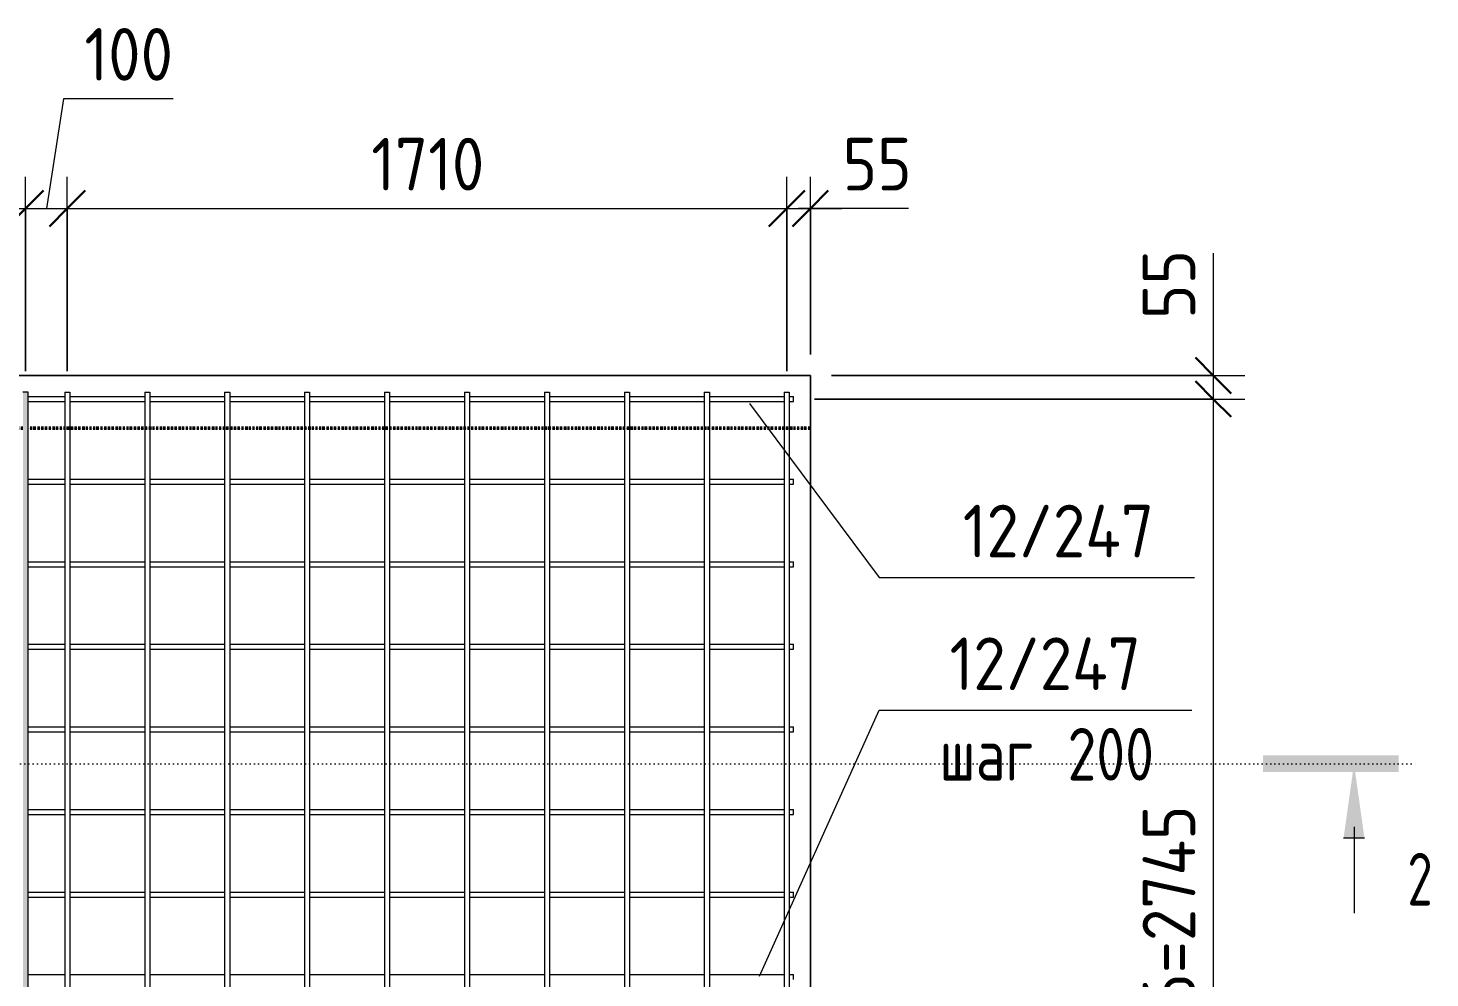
# Model space of a CAD drawing. Header units: millimetres. Extents: x 677 to 38046, y -1785 to 52249.
# Drawn here: x 25919 to 29249, y 49534 to 51790 of the extents above; entities that cross this region are included whole.
import ezdxf

# ---------------------------------------------------------------- set-up
doc = ezdxf.new("R2010")
doc.units = ezdxf.units.MM
doc.linetypes.add('03 Штрихпункт с 2 точками _5 мм_', pattern=[8.6, 5, -1.2, 0, -1.2, 0, -1.2])
doc.linetypes.add('04 Пунктир 10мм', pattern=[10, 0, -10])
for name, color, linetype, lineweight in [('AA_Dim', 7, 'Continuous', 9), ('AA_Dim-50', 7, 'Continuous', 9), ('AA_Linii', 7, 'Continuous', 9), ('AA_Oformlenie', 7, 'Continuous', 9), ('AA_Razrez', 7, 'Continuous', 9), ('AA_Vinoska', 7, 'Continuous', 9), ('AF_Element', 7, '03 Штрихпункт с 2 точками _5 мм_', 50), ('AF_Perekritie_Опалубка', 253, 'Continuous', 20), ('KR_Armatura_Tonkie', 7, 'Continuous', 20)]:
    doc.layers.add(name, color=color, linetype=linetype, lineweight=lineweight)
doc.styles.add('ISOCPEUR_1', font='isocpeur.TTF', dxfattribs={"width": 0.9, "height": 125})
doc.styles.add('ISOCPEUR_2', font='isocpeur.TTF', dxfattribs={"width": 0.8, "height": 125})
doc.styles.add('ISOCPEUR_8', font='isocpeur.TTF', dxfattribs={"width": 0.7, "height": 125})
doc.dimstyles.new('05_Округл_5мм__прозр_', dxfattribs={"dimscale": 304.8, "dimtxt": 125.344371, "dimasz": 0.278871, "dimexe": 0.246063, "dimexo": 0.164042, "dimgap": 0.016404, "dimtad": 1, "dimdec": 0, "dimrnd": 5, "dimdsep": 46, "dimtxsty": 'ISOCPEUR_1', "dimblk1": 'OBLIQUE', "dimblk2": 'OBLIQUE', "dimsah": 1, "dimcen": 0.09, "dimdle": 0.246063, "dimazin": 0, "dimtfac": 1, "dimtdec": 4, "dimtix": 1, "dimtmove": 1, "dimatfit": 3, "dimfxl": 1, "dimtvp": 1, "dimtolj": 1, "dimtzin": 0, "dimlwd": 18, "dimlwe": 18, "dimarcsym": 2})
doc.dimstyles.new('05_Округл_5мм__прозр__1', dxfattribs={"dimscale": 304.8, "dimtxt": 125.344371, "dimasz": 0.278871, "dimexe": 0.246063, "dimexo": 0.164042, "dimgap": 0.016404, "dimtad": 1, "dimdec": 0, "dimrnd": 5, "dimdsep": 46, "dimtxsty": 'ISOCPEUR_1', "dimblk1": 'OBLIQUE', "dimblk2": 'OBLIQUE', "dimsah": 1, "dimcen": 0.09, "dimdle": 0.246063, "dimazin": 0, "dimtfac": 1, "dimtdec": 4, "dimtix": 1, "dimtmove": 0, "dimatfit": 3, "dimfxl": 1, "dimtvp": 1, "dimtolj": 1, "dimtzin": 0, "dimlwd": 18, "dimlwe": 18, "dimarcsym": 2})

# ---------------------------------------------------------------- blocks, each defined once
blk = doc.blocks.new('265_Выпуски из плиты П одной длины _ОбщМод_Линия_ - В2 _d12_ L1200_-3863949-Схема расположения фонового армирования перекрытия на отм_-0_070 входной группы в осях 1_1-3_1_Д_1-Ж_1')
at = {"layer": 'AF_Element'}
for p, q in [((0, 0), (1858, 0)), ((1870, 0), (1998, 0)), ((2010, 0), (2298.625, 0)), ((2310.625, 0), (2458, 0)), ((2470, 0), (2900, 0))]:
    blk.add_line(p, q, dxfattribs=at)
blk = doc.blocks.new('Разрез - Номер узла_ сзади-394133-Схема расположения фонового армирования перекрытия на отм_-0_070 входной группы в осях 1_1-3_1_Д_1-Ж_1')
at = {"layer": 'AA_Razrez'}
for points in [[(7.329, 0.404), (7.329, -0.394), (0.873, -0.394), (0.873, 0.404)], [(3.497, -3.533), (2.503, -3.533), (3, 0)]]:
    blk.add_hatch(color=256, dxfattribs=at).paths.add_polyline_path(points)
for p, q in [((3, -3), (3, -7.096)), ((2.503, -3.533), (3.497, -3.533))]:
    blk.add_line(p, q, dxfattribs=at)
blk = doc.blocks.new('DIMBLOCK101-Схема расположения фонового армирования перекрытия на отм_-0_070 входной группы в осях 1_1-3_1_Д_1-Ж_1')
at = {"layer": 'AA_Dim-50', "lineweight": 18}
for p, q in [((25319.1, 50975), (25319.1, 51436.7)), ((25913.1, 50975), (25913.1, 51436.7)), ((25319.1, 51361.7), (25913.1, 51361.7)), ((25319.1, 51361.7), (25319.1, 50975)), ((25913.1, 51361.7), (25913.1, 50975))]:
    blk.add_line(p, q, dxfattribs=at)
at = {"layer": 'AA_Dim-50', "lineweight": 30}
for p, q in [((25319.1, 51361.7), (25361.6, 51404.2)), ((25913.1, 51361.7), (25955.6, 51404.2)), ((25319.1, 51361.7), (25276.6, 51319.2)), ((25913.1, 51361.7), (25870.6, 51319.2))]:
    blk.add_line(p, q, dxfattribs=at)
at = {"layer": 'AA_Dim-50', "color": 0, "lineweight": 18, "insert": (25499, 51529.5), "char_height": 125, "width": 280.961, "attachment_point": 1, "line_spacing_factor": 1.135194, "style": 'ISOCPEUR_1'}
blk.add_mtext('595', dxfattribs=at)
blk = doc.blocks.new('_Oblique')
at = {"color": 0, "linetype": 'ByBlock', "lineweight": -2}
blk.add_line((-0.5, -0.5), (0.5, 0.5), dxfattribs=at)
blk = doc.blocks.new('DIMBLOCK102-Схема расположения фонового армирования перекрытия на отм_-0_070 входной группы в осях 1_1-3_1_Д_1-Ж_1')
at = {"layer": 'AA_Dim-50', "lineweight": 18}
for p, q in [((26002.9, 51622.5), (25962.6, 51361.7)), ((26263.4, 51622.5), (26002.9, 51622.5)), ((25913.1, 50975), (25913.1, 51436.7)), ((26012.2, 50975), (26012.2, 51436.7)), ((25913.1, 51361.7), (26012.2, 51361.7)), ((25913.1, 51361.7), (25913.1, 50975)), ((26012.2, 51361.7), (26012.2, 50975))]:
    blk.add_line(p, q, dxfattribs=at)
at = {"layer": 'AA_Dim-50', "lineweight": 30}
for p, q in [((25913.1, 51361.7), (25955.6, 51404.2)), ((26012.2, 51361.7), (26054.7, 51404.2)), ((25913.1, 51361.7), (25870.6, 51319.2)), ((26012.2, 51361.7), (25969.7, 51319.2))]:
    blk.add_line(p, q, dxfattribs=at)
at = {"layer": 'AA_Dim-50', "color": 0, "lineweight": 18, "insert": (26052.9, 51790.3), "char_height": 125, "width": 252.581, "attachment_point": 1, "line_spacing_factor": 1.135194, "style": 'ISOCPEUR_1'}
blk.add_mtext('100', dxfattribs=at)
blk = doc.blocks.new('DIMBLOCK103-Схема расположения фонового армирования перекрытия на отм_-0_070 входной группы в осях 1_1-3_1_Д_1-Ж_1')
at = {"layer": 'AA_Dim-50', "lineweight": 18}
for p, q in [((26012.2, 50975), (26012.2, 51436.7)), ((27721.1, 50975), (27721.1, 51436.7)), ((26012.2, 51361.7), (27721.1, 51361.7)), ((26012.2, 51361.7), (26012.2, 50975)), ((27721.1, 51361.7), (27721.1, 50975))]:
    blk.add_line(p, q, dxfattribs=at)
at = {"layer": 'AA_Dim-50', "lineweight": 30}
for p, q in [((26012.2, 51361.7), (26054.7, 51404.2)), ((27721.1, 51361.7), (27763.6, 51404.2)), ((26012.2, 51361.7), (25969.7, 51319.2)), ((27721.1, 51361.7), (27678.6, 51319.2))]:
    blk.add_line(p, q, dxfattribs=at)
at = {"layer": 'AA_Dim-50', "color": 0, "lineweight": 18, "insert": (26734.2, 51529.5), "char_height": 125, "width": 317.854, "attachment_point": 1, "line_spacing_factor": 1.135194, "style": 'ISOCPEUR_1'}
blk.add_mtext('1710', dxfattribs=at)
blk = doc.blocks.new('DIMBLOCK104-Схема расположения фонового армирования перекрытия на отм_-0_070 входной группы в осях 1_1-3_1_Д_1-Ж_1')
at = {"layer": 'AA_Dim-50', "lineweight": 18}
for p, q in [((27721.1, 50975), (27721.1, 51436.7)), ((27777.1, 51015), (27777.1, 51436.7)), ((27721.1, 51361.7), (27852.1, 51361.7)), ((27721.1, 51361.7), (27721.1, 50975)), ((27803.9, 51361.7), (27749.1, 51361.7)), ((27777.1, 51361.7), (27777.1, 51015)), ((28010, 51361.7), (27803.9, 51361.7))]:
    blk.add_line(p, q, dxfattribs=at)
at = {"layer": 'AA_Dim-50', "lineweight": 30}
for p, q in [((27721.1, 51361.7), (27763.6, 51404.2)), ((27777.1, 51361.7), (27819.6, 51404.2)), ((27721.1, 51361.7), (27678.6, 51319.2)), ((27777.1, 51361.7), (27734.6, 51319.2))]:
    blk.add_line(p, q, dxfattribs=at)
at = {"layer": 'AA_Dim-50', "color": 0, "lineweight": 18, "insert": (27853.9, 51529.5), "char_height": 125, "width": 187.307, "attachment_point": 1, "line_spacing_factor": 1.135194, "style": 'ISOCPEUR_1'}
blk.add_mtext('55', dxfattribs=at)
blk = doc.blocks.new('DIMBLOCK105-Схема расположения фонового армирования перекрытия на отм_-0_070 входной группы в осях 1_1-3_1_Д_1-Ж_1')
at = {"layer": 'AA_Dim-50', "lineweight": 18}
for p, q in [((28734.2, 51255.4), (28734.2, 51049.3)), ((28734.2, 51049.3), (28734.2, 50937)), ((28734.2, 51040), (28734.2, 50909)), ((27827.1, 50965), (28809.2, 50965)), ((28734.2, 50965), (27827.1, 50965)), ((27787.1, 50909), (28809.2, 50909)), ((28734.2, 50909), (27787.1, 50909))]:
    blk.add_line(p, q, dxfattribs=at)
at = {"layer": 'AA_Dim-50', "lineweight": 30}
for p, q in [((28734.2, 50965), (28691.7, 51007.5)), ((28734.2, 50909), (28691.7, 50951.5)), ((28734.2, 50965), (28776.7, 50922.5)), ((28734.2, 50909), (28776.7, 50866.5))]:
    blk.add_line(p, q, dxfattribs=at)
at = {"layer": 'AA_Dim-50', "color": 0, "lineweight": 18, "insert": (28566.3, 51099.3), "char_height": 125, "width": 187.307, "attachment_point": 1, "rotation": 90, "line_spacing_factor": 1.135194, "style": 'ISOCPEUR_1'}
blk.add_mtext('55', dxfattribs=at)
blk = doc.blocks.new('DIMBLOCK106-Схема расположения фонового армирования перекрытия на отм_-0_070 входной группы в осях 1_1-3_1_Д_1-Ж_1')
at = {"layer": 'AA_Dim-50', "lineweight": 30}
for p, q in [((28734.2, 50909), (28691.7, 50951.5)), ((28734.2, 50909), (28776.7, 50866.5)), ((28734.2, 48162.7), (28691.7, 48205.2)), ((28734.2, 48162.7), (28776.7, 48120.2))]:
    blk.add_line(p, q, dxfattribs=at)
at = {"layer": 'AA_Dim-50', "lineweight": 18}
for p, q in [((27787.1, 50909), (28809.2, 50909)), ((28734.2, 50909), (27787.1, 50909)), ((28734.2, 50909), (28734.2, 48162.7)), ((27787.1, 48162.7), (28809.2, 48162.7)), ((28734.2, 48162.7), (27787.1, 48162.7))]:
    blk.add_line(p, q, dxfattribs=at)
at = {"layer": 'AA_Dim-50', "color": 0, "lineweight": 18, "insert": (28566.3, 49120.8), "char_height": 125, "width": 996.133, "attachment_point": 1, "rotation": 90, "line_spacing_factor": 1.135194, "style": 'ISOCPEUR_1'}
blk.add_mtext('14х196=2745', dxfattribs=at)
blk = doc.blocks.new('042_М_Арматуры - Диам длина поз _засечка_-2469426-Схема расположения фонового армирования перекрытия на отм_-0_070 входной группы в осях 1_1-3_1_Д_1-Ж_1')
at = {"layer": 'AA_Vinoska'}
blk.add_line((-6.5, 0), (6.5, 0), dxfattribs=at)
blk = doc.blocks.new('042_М_Арматуры - Диам длина поз _ Шаг-2260295-Схема расположения фонового армирования перекрытия на отм_-0_070 входной группы в осях 1_1-3_1_Д_1-Ж_1')
at = {"layer": 'AA_Vinoska'}
blk.add_line((-7, 0), (7, 0), dxfattribs=at)

msp = doc.modelspace()

# ---------------------------------------------------------------- hatches: boundary and pattern name
at = {"layer": 'AA_Oformlenie'}
msp.add_hatch(color=255, dxfattribs=at).paths.add_polyline_path([(25919.0547, 46185), (25919.0547, 50925), (25907.0547, 50925), (25907.0547, 46185)])

# ---------------------------------------------------------------- linework, layer by layer
at = {"layer": 'AA_Linii'}
for p, q in [((25919.0547, 50925), (25907.0547, 50925)), ((25919.0547, 46185), (25919.0547, 50925))]:
    msp.add_line(p, q, dxfattribs=at)
at = {"layer": 'AA_Razrez', "linetype": '04 Пунктир 10мм'}
msp.add_line((23507.3584, 50042.5243), (29218.3418, 50042.5243), dxfattribs=at)
at = {"layer": 'AA_Vinoska'}
for p, q in [((27632.4182, 50898.7189), (27940.9209, 50485.4139)), ((27940.9209, 50485.4139), (28039.7254, 50485.4139)), ((27656.6394, 49537.8687), (27940.9209, 50170.1884)), ((27940.9209, 50170.1884), (27983.4086, 50170.1884))]:
    msp.add_line(p, q, dxfattribs=at)
at = {"layer": 'AF_Perekritie_Опалубка'}
for p, q in [((25227.0547, 50965), (27777.0547, 50965)), ((27777.0547, 50965), (25227.0547, 50965)), ((27777.0547, 50965), (27777.0547, 48045)), ((27777.0547, 48045), (27777.0547, 50965))]:
    msp.add_line(p, q, dxfattribs=at)
at = {"layer": 'KR_Armatura_Tonkie'}
for p, q in [((25919.0547, 50915), (26006.1797, 50915)), ((25919.0547, 50915), (26006.1797, 50915)), ((26006.1797, 50925), (26006.1797, 48085)), ((26006.1797, 50925), (26018.1797, 50925)), ((26006.1797, 50925), (26006.1797, 50915)), ((26006.1797, 50925), (26018.1797, 50925)), ((26018.1797, 50925), (26018.1797, 48085)), ((26018.1797, 50925), (26018.1797, 50915)), ((26018.1797, 50915), (26196.0547, 50915)), ((26018.1797, 50915), (26196.0547, 50915)), ((26196.0547, 50925), (26196.0547, 48085)), ((26196.0547, 50925), (26208.0547, 50925)), ((26196.0547, 50925), (26196.0547, 50915)), ((26196.0547, 50925), (26208.0547, 50925)), ((26208.0547, 50925), (26208.0547, 48085)), ((26208.0547, 50925), (26208.0547, 50915)), ((26208.0547, 50915), (26385.9297, 50915)), ((26208.0547, 50915), (26385.9297, 50915)), ((26385.9297, 50925), (26385.9297, 48085)), ((26385.9297, 50925), (26397.9297, 50925)), ((26385.9297, 50925), (26385.9297, 50915)), ((26385.9297, 50925), (26397.9297, 50925)), ((26397.9297, 50925), (26397.9297, 48085)), ((26397.9297, 50925), (26397.9297, 50915)), ((26397.9297, 50915), (26575.8047, 50915)), ((26397.9297, 50915), (26575.8047, 50915)), ((26575.8047, 50925), (26575.8047, 48085)), ((26575.8047, 50925), (26587.8047, 50925)), ((26575.8047, 50925), (26575.8047, 50915)), ((26575.8047, 50925), (26587.8047, 50925)), ((26587.8047, 50925), (26587.8047, 48085)), ((26587.8047, 50925), (26587.8047, 50915)), ((26587.8047, 50915), (26765.6797, 50915)), ((26587.8047, 50915), (26765.6797, 50915)), ((26765.6797, 50925), (26765.6797, 48085)), ((26765.6797, 50925), (26777.6797, 50925)), ((26765.6797, 50925), (26765.6797, 50915)), ((26765.6797, 50925), (26777.6797, 50925)), ((26777.6797, 50925), (26777.6797, 48085)), ((26777.6797, 50925), (26777.6797, 50915)), ((26777.6797, 50915), (26955.5547, 50915)), ((26777.6797, 50915), (26955.5547, 50915)), ((26955.5547, 50925), (26955.5547, 48085)), ((26955.5547, 50925), (26967.5547, 50925)), ((26955.5547, 50925), (26955.5547, 50915)), ((26955.5547, 50925), (26967.5547, 50925)), ((26967.5547, 50925), (26967.5547, 48085)), ((26967.5547, 50925), (26967.5547, 50915)), ((26967.5547, 50915), (27145.4297, 50915)), ((26967.5547, 50915), (27145.4297, 50915)), ((27145.4297, 50925), (27145.4297, 48085)), ((27145.4297, 50925), (27157.4297, 50925)), ((27145.4297, 50925), (27145.4297, 50915)), ((27145.4297, 50925), (27157.4297, 50925)), ((27157.4297, 50925), (27157.4297, 48085)), ((27157.4297, 50925), (27157.4297, 50915)), ((27157.4297, 50915), (27335.3047, 50915)), ((27157.4297, 50915), (27335.3047, 50915)), ((27335.3047, 50925), (27335.3047, 48085)), ((27335.3047, 50925), (27347.3047, 50925)), ((27335.3047, 50925), (27335.3047, 50915)), ((27335.3047, 50925), (27347.3047, 50925)), ((27347.3047, 50925), (27347.3047, 48085)), ((27347.3047, 50925), (27347.3047, 50915)), ((27347.3047, 50915), (27525.1797, 50915)), ((27347.3047, 50915), (27525.1797, 50915)), ((27525.1797, 50925), (27525.1797, 48085)), ((27525.1797, 50925), (27537.1797, 50925)), ((27525.1797, 50925), (27525.1797, 50915)), ((27525.1797, 50925), (27537.1797, 50925)), ((27537.1797, 50925), (27537.1797, 48085)), ((27537.1797, 50925), (27537.1797, 50915)), ((27537.1797, 50915), (27715.0547, 50915)), ((27537.1797, 50915), (27715.0547, 50915)), ((27715.0547, 50925), (27715.0547, 48085)), ((27715.0547, 50925), (27727.0547, 50925)), ((27715.0547, 50925), (27715.0547, 50915)), ((27715.0547, 50925), (27727.0547, 50925)), ((27727.0547, 50925), (27727.0547, 48085)), ((27727.0547, 50925), (27727.0547, 50915)), ((27727.0547, 50915), (27737.0547, 50915)), ((27727.0547, 50915), (27737.0547, 50915)), ((27737.0547, 50903), (27737.0547, 50915)), ((27737.0547, 50903), (27737.0547, 50915)), ((25919.0547, 50903), (26006.1797, 50903)), ((25919.0547, 50903), (26006.1797, 50903)), ((26006.1797, 50903), (26006.1797, 50718.8333)), ((26018.1797, 50903), (26196.0547, 50903)), ((26018.1797, 50903), (26196.0547, 50903)), ((26018.1797, 50903), (26018.1797, 50718.8333)), ((26196.0547, 50903), (26196.0547, 50718.8333)), ((26208.0547, 50903), (26385.9297, 50903)), ((26208.0547, 50903), (26385.9297, 50903)), ((26208.0547, 50903), (26208.0547, 50718.8333)), ((26385.9297, 50903), (26385.9297, 50718.8333)), ((26397.9297, 50903), (26575.8047, 50903)), ((26397.9297, 50903), (26575.8047, 50903)), ((26397.9297, 50903), (26397.9297, 50718.8333)), ((26575.8047, 50903), (26575.8047, 50718.8333)), ((26587.8047, 50903), (26765.6797, 50903)), ((26587.8047, 50903), (26765.6797, 50903)), ((26587.8047, 50903), (26587.8047, 50718.8333)), ((26765.6797, 50903), (26765.6797, 50718.8333)), ((26777.6797, 50903), (26955.5547, 50903)), ((26777.6797, 50903), (26955.5547, 50903)), ((26777.6797, 50903), (26777.6797, 50718.8333)), ((26955.5547, 50903), (26955.5547, 50718.8333)), ((26967.5547, 50903), (27145.4297, 50903)), ((26967.5547, 50903), (27145.4297, 50903)), ((26967.5547, 50903), (26967.5547, 50718.8333)), ((27145.4297, 50903), (27145.4297, 50718.8333)), ((27157.4297, 50903), (27335.3047, 50903)), ((27157.4297, 50903), (27335.3047, 50903)), ((27157.4297, 50903), (27157.4297, 50718.8333)), ((27335.3047, 50903), (27335.3047, 50718.8333)), ((27347.3047, 50903), (27525.1797, 50903)), ((27347.3047, 50903), (27525.1797, 50903)), ((27347.3047, 50903), (27347.3047, 50718.8333)), ((27525.1797, 50903), (27525.1797, 50718.8333)), ((27537.1797, 50903), (27715.0547, 50903)), ((27537.1797, 50903), (27715.0547, 50903)), ((27537.1797, 50903), (27537.1797, 50718.8333)), ((27715.0547, 50903), (27715.0547, 50718.8333)), ((27727.0547, 50903), (27737.0547, 50903)), ((27727.0547, 50903), (27737.0547, 50903)), ((27727.0547, 50903), (27727.0547, 50718.8333)), ((25919.0547, 50718.8333), (26006.1797, 50718.8333)), ((25919.0547, 50718.8333), (26006.1797, 50718.8333)), ((26018.1797, 50718.8333), (26196.0547, 50718.8333)), ((26018.1797, 50718.8333), (26196.0547, 50718.8333)), ((26208.0547, 50718.8333), (26385.9297, 50718.8333)), ((26208.0547, 50718.8333), (26385.9297, 50718.8333)), ((26397.9297, 50718.8333), (26575.8047, 50718.8333)), ((26397.9297, 50718.8333), (26575.8047, 50718.8333)), ((26587.8047, 50718.8333), (26765.6797, 50718.8333)), ((26587.8047, 50718.8333), (26765.6797, 50718.8333)), ((26777.6797, 50718.8333), (26955.5547, 50718.8333)), ((26777.6797, 50718.8333), (26955.5547, 50718.8333)), ((26967.5547, 50718.8333), (27145.4297, 50718.8333)), ((26967.5547, 50718.8333), (27145.4297, 50718.8333)), ((27157.4297, 50718.8333), (27335.3047, 50718.8333)), ((27157.4297, 50718.8333), (27335.3047, 50718.8333)), ((27347.3047, 50718.8333), (27525.1797, 50718.8333)), ((27347.3047, 50718.8333), (27525.1797, 50718.8333)), ((27537.1797, 50718.8333), (27715.0547, 50718.8333)), ((27537.1797, 50718.8333), (27715.0547, 50718.8333)), ((27727.0547, 50718.8333), (27737.0547, 50718.8333)), ((27727.0547, 50718.8333), (27737.0547, 50718.8333)), ((27737.0547, 50706.8333), (27737.0547, 50718.8333)), ((27737.0547, 50706.8333), (27737.0547, 50718.8333)), ((25919.0547, 50706.8333), (26006.1797, 50706.8333)), ((25919.0547, 50706.8333), (26006.1797, 50706.8333)), ((26006.1797, 50706.8333), (26006.1797, 50522.6667)), ((26018.1797, 50706.8333), (26196.0547, 50706.8333)), ((26018.1797, 50706.8333), (26196.0547, 50706.8333)), ((26018.1797, 50706.8333), (26018.1797, 50522.6667)), ((26196.0547, 50706.8333), (26196.0547, 50522.6667)), ((26208.0547, 50706.8333), (26385.9297, 50706.8333)), ((26208.0547, 50706.8333), (26385.9297, 50706.8333)), ((26208.0547, 50706.8333), (26208.0547, 50522.6667)), ((26385.9297, 50706.8333), (26385.9297, 50522.6667)), ((26397.9297, 50706.8333), (26575.8047, 50706.8333)), ((26397.9297, 50706.8333), (26575.8047, 50706.8333)), ((26397.9297, 50706.8333), (26397.9297, 50522.6667)), ((26575.8047, 50706.8333), (26575.8047, 50522.6667)), ((26587.8047, 50706.8333), (26765.6797, 50706.8333)), ((26587.8047, 50706.8333), (26765.6797, 50706.8333)), ((26587.8047, 50706.8333), (26587.8047, 50522.6667)), ((26765.6797, 50706.8333), (26765.6797, 50522.6667)), ((26777.6797, 50706.8333), (26955.5547, 50706.8333)), ((26777.6797, 50706.8333), (26955.5547, 50706.8333)), ((26777.6797, 50706.8333), (26777.6797, 50522.6667)), ((26955.5547, 50706.8333), (26955.5547, 50522.6667)), ((26967.5547, 50706.8333), (27145.4297, 50706.8333)), ((26967.5547, 50706.8333), (27145.4297, 50706.8333)), ((26967.5547, 50706.8333), (26967.5547, 50522.6667)), ((27145.4297, 50706.8333), (27145.4297, 50522.6667)), ((27157.4297, 50706.8333), (27335.2258, 50706.8333)), ((27157.4297, 50706.8333), (27335.2258, 50706.8333)), ((27157.4297, 50706.8333), (27157.4297, 50522.6667)), ((27335.3047, 50706.8333), (27335.3047, 50522.6667)), ((27347.3047, 50706.8333), (27525.1797, 50706.8333)), ((27347.3047, 50706.8333), (27525.1797, 50706.8333)), ((27347.3047, 50706.8333), (27347.3047, 50522.6667)), ((27525.1797, 50706.8333), (27525.1797, 50522.6667)), ((27537.1797, 50706.8333), (27715.0547, 50706.8333)), ((27537.1797, 50706.8333), (27715.0547, 50706.8333)), ((27537.1797, 50706.8333), (27537.1797, 50522.6667)), ((27715.0547, 50706.8333), (27715.0547, 50522.6667)), ((27727.0547, 50706.8333), (27737.0547, 50706.8333)), ((27727.0547, 50706.8333), (27737.0547, 50706.8333)), ((27727.0547, 50706.8333), (27727.0547, 50522.6667)), ((25919.0547, 50522.6667), (26006.1797, 50522.6667)), ((25919.0547, 50522.6667), (26006.1797, 50522.6667)), ((26018.1797, 50522.6667), (26196.0547, 50522.6667)), ((26018.1797, 50522.6667), (26196.0547, 50522.6667)), ((26208.0547, 50522.6667), (26385.9297, 50522.6667)), ((26208.0547, 50522.6667), (26385.9297, 50522.6667)), ((26397.9297, 50522.6667), (26575.8047, 50522.6667)), ((26397.9297, 50522.6667), (26575.8047, 50522.6667)), ((26587.8047, 50522.6667), (26765.6797, 50522.6667)), ((26587.8047, 50522.6667), (26765.6797, 50522.6667)), ((26777.6797, 50522.6667), (26955.5547, 50522.6667)), ((26777.6797, 50522.6667), (26955.5547, 50522.6667)), ((26967.5547, 50522.6667), (27145.4297, 50522.6667)), ((26967.5547, 50522.6667), (27145.4297, 50522.6667)), ((27157.4297, 50522.6667), (27335.3047, 50522.6667)), ((27157.4297, 50522.6667), (27335.3047, 50522.6667)), ((27347.3047, 50522.6667), (27525.1797, 50522.6667)), ((27347.3047, 50522.6667), (27525.1797, 50522.6667)), ((27537.1797, 50522.6667), (27715.0547, 50522.6667)), ((27537.1797, 50522.6667), (27715.0547, 50522.6667)), ((27727.0547, 50522.6667), (27737.0547, 50522.6667)), ((27727.0547, 50522.6667), (27737.0547, 50522.6667)), ((27737.0547, 50510.6667), (27737.0547, 50522.6667)), ((27737.0547, 50510.6667), (27737.0547, 50522.6667)), ((25919.0547, 50510.6667), (26006.1797, 50510.6667)), ((25919.0547, 50510.6667), (26006.1797, 50510.6667)), ((26006.1797, 50510.6667), (26006.1797, 50326.5)), ((26018.1797, 50510.6667), (26196.0547, 50510.6667)), ((26018.1797, 50510.6667), (26196.0547, 50510.6667)), ((26018.1797, 50510.6667), (26018.1797, 50326.5)), ((26196.0547, 50510.6667), (26196.0547, 50326.5)), ((26208.0547, 50510.6667), (26385.9297, 50510.6667)), ((26208.0547, 50510.6667), (26385.9297, 50510.6667)), ((26208.0547, 50510.6667), (26208.0547, 50326.5)), ((26385.9297, 50510.6667), (26385.9297, 50326.5)), ((26397.9297, 50510.6667), (26575.8047, 50510.6667)), ((26397.9297, 50510.6667), (26575.8047, 50510.6667)), ((26397.9297, 50510.6667), (26397.9297, 50326.5)), ((26575.8047, 50510.6667), (26575.8047, 50326.5)), ((26587.8047, 50510.6667), (26765.6797, 50510.6667)), ((26587.8047, 50510.6667), (26765.6797, 50510.6667)), ((26587.8047, 50510.6667), (26587.8047, 50326.5)), ((26765.6797, 50510.6667), (26765.6797, 50326.5)), ((26777.6797, 50510.6667), (26955.5547, 50510.6667)), ((26777.6797, 50510.6667), (26955.5547, 50510.6667)), ((26777.6797, 50510.6667), (26777.6797, 50326.5)), ((26955.5547, 50510.6667), (26955.5547, 50326.5)), ((26967.5547, 50510.6667), (27145.4297, 50510.6667)), ((26967.5547, 50510.6667), (27145.4297, 50510.6667)), ((26967.5547, 50510.6667), (26967.5547, 50326.5)), ((27145.4297, 50510.6667), (27145.4297, 50326.5)), ((27157.4297, 50510.6667), (27335.3047, 50510.6667)), ((27157.4297, 50510.6667), (27335.3047, 50510.6667)), ((27157.4297, 50510.6667), (27157.4297, 50326.5)), ((27335.3047, 50510.6667), (27335.3047, 50326.5)), ((27347.3047, 50510.6667), (27525.1797, 50510.6667)), ((27347.3047, 50510.6667), (27525.1797, 50510.6667)), ((27347.3047, 50510.6667), (27347.3047, 50326.5)), ((27525.1797, 50510.6667), (27525.1797, 50326.5)), ((27537.1797, 50510.6667), (27715.0547, 50510.6667)), ((27537.1797, 50510.6667), (27715.0547, 50510.6667)), ((27537.1797, 50510.6667), (27537.1797, 50326.5)), ((27715.0547, 50510.6667), (27715.0547, 50326.5)), ((27727.0547, 50510.6667), (27737.0547, 50510.6667)), ((27727.0547, 50510.6667), (27737.0547, 50510.6667)), ((27727.0547, 50510.6667), (27727.0547, 50326.5)), ((25919.0547, 50326.5), (26006.1797, 50326.5)), ((25919.0547, 50326.5), (26006.1797, 50326.5)), ((25919.0547, 50314.5), (26006.1797, 50314.5)), ((25919.0547, 50314.5), (26006.1797, 50314.5)), ((26006.1797, 50314.5), (26006.1797, 50130.3333)), ((26018.1797, 50326.5), (26196.0547, 50326.5)), ((26018.1797, 50326.5), (26196.0547, 50326.5)), ((26018.1797, 50314.5), (26196.0547, 50314.5)), ((26018.1797, 50314.5), (26196.0547, 50314.5)), ((26018.1797, 50314.5), (26018.1797, 50130.3333)), ((26196.0547, 50314.5), (26196.0547, 50130.3333)), ((26208.0547, 50326.5), (26385.9297, 50326.5)), ((26208.0547, 50326.5), (26385.9297, 50326.5)), ((26208.0547, 50314.5), (26385.9297, 50314.5)), ((26208.0547, 50314.5), (26385.9297, 50314.5)), ((26208.0547, 50314.5), (26208.0547, 50130.3333)), ((26385.9297, 50314.5), (26385.9297, 50130.3333)), ((26397.9297, 50326.5), (26575.8047, 50326.5)), ((26397.9297, 50326.5), (26575.8047, 50326.5)), ((26397.9297, 50314.5), (26575.8047, 50314.5)), ((26397.9297, 50314.5), (26575.8047, 50314.5)), ((26397.9297, 50314.5), (26397.9297, 50130.3333)), ((26575.8047, 50314.5), (26575.8047, 50130.3333)), ((26587.8047, 50326.5), (26765.6797, 50326.5)), ((26587.8047, 50326.5), (26765.6797, 50326.5)), ((26587.8047, 50314.5), (26765.6797, 50314.5)), ((26587.8047, 50314.5), (26765.6797, 50314.5)), ((26587.8047, 50314.5), (26587.8047, 50130.3333)), ((26765.6797, 50314.5), (26765.6797, 50130.3333)), ((26777.6797, 50326.5), (26955.5547, 50326.5)), ((26777.6797, 50326.5), (26955.5547, 50326.5)), ((26777.6797, 50314.5), (26955.5547, 50314.5)), ((26777.6797, 50314.5), (26955.5547, 50314.5)), ((26777.6797, 50314.5), (26777.6797, 50130.3333)), ((26955.5547, 50314.5), (26955.5547, 50130.3333)), ((26967.5547, 50326.5), (27145.4297, 50326.5)), ((26967.5547, 50326.5), (27145.4297, 50326.5)), ((26967.5547, 50314.5), (27145.4297, 50314.5)), ((26967.5547, 50314.5), (27145.4297, 50314.5)), ((26967.5547, 50314.5), (26967.5547, 50130.3333)), ((27145.4297, 50314.5), (27145.4297, 50130.3333)), ((27157.4297, 50326.5), (27335.3047, 50326.5)), ((27157.4297, 50326.5), (27335.3047, 50326.5)), ((27157.4297, 50314.5), (27335.3047, 50314.5)), ((27157.4297, 50314.5), (27335.3047, 50314.5)), ((27157.4297, 50314.5), (27157.4297, 50130.3333)), ((27335.3047, 50314.5), (27335.3047, 50130.3333)), ((27347.3047, 50326.5), (27525.1797, 50326.5)), ((27347.3047, 50326.5), (27525.1797, 50326.5)), ((27347.3047, 50314.5), (27525.1797, 50314.5)), ((27347.3047, 50314.5), (27525.1797, 50314.5)), ((27347.3047, 50314.5), (27347.3047, 50130.3333)), ((27525.1797, 50314.5), (27525.1797, 50130.3333)), ((27537.1797, 50326.5), (27715.0547, 50326.5)), ((27537.1797, 50326.5), (27715.0547, 50326.5)), ((27537.1797, 50314.5), (27715.0547, 50314.5)), ((27537.1797, 50314.5), (27715.0547, 50314.5)), ((27537.1797, 50314.5), (27537.1797, 50130.3333)), ((27715.0547, 50314.5), (27715.0547, 50130.3333)), ((27727.0547, 50326.5), (27737.0547, 50326.5)), ((27727.0547, 50326.5), (27737.0547, 50326.5)), ((27727.0547, 50314.5), (27737.0547, 50314.5)), ((27727.0547, 50314.5), (27737.0547, 50314.5)), ((27727.0547, 50314.5), (27727.0547, 50130.3333)), ((27737.0547, 50314.5), (27737.0547, 50326.5)), ((27737.0547, 50314.5), (27737.0547, 50326.5)), ((25919.0547, 50130.3333), (26006.1797, 50130.3333)), ((25919.0547, 50130.3333), (26006.1797, 50130.3333)), ((25919.0547, 50118.3333), (26006.1797, 50118.3333)), ((25919.0547, 50118.3333), (26006.1797, 50118.3333)), ((26006.1797, 50118.3333), (26006.1797, 49934.1667)), ((26018.1797, 50130.3333), (26196.0547, 50130.3333)), ((26018.1797, 50130.3333), (26196.0547, 50130.3333)), ((26018.1797, 50118.3333), (26196.0547, 50118.3333)), ((26018.1797, 50118.3333), (26196.0547, 50118.3333)), ((26018.1797, 50118.3333), (26018.1797, 49934.1667)), ((26196.0547, 50118.3333), (26196.0547, 49934.1667)), ((26208.0547, 50130.3333), (26385.9297, 50130.3333)), ((26208.0547, 50130.3333), (26385.9297, 50130.3333)), ((26208.0547, 50118.3333), (26385.9297, 50118.3333)), ((26208.0547, 50118.3333), (26385.9297, 50118.3333)), ((26208.0547, 50118.3333), (26208.0547, 49934.1667)), ((26385.9297, 50118.3333), (26385.9297, 49934.1667)), ((26397.9297, 50130.3333), (26575.8047, 50130.3333)), ((26397.9297, 50130.3333), (26575.8047, 50130.3333)), ((26397.9297, 50118.3333), (26575.8047, 50118.3333)), ((26397.9297, 50118.3333), (26575.8047, 50118.3333)), ((26397.9297, 50118.3333), (26397.9297, 49934.1667)), ((26575.8047, 50118.3333), (26575.8047, 49934.1667)), ((26587.8047, 50130.3333), (26765.6797, 50130.3333)), ((26587.8047, 50130.3333), (26765.6797, 50130.3333)), ((26587.8047, 50118.3333), (26765.6797, 50118.3333)), ((26587.8047, 50118.3333), (26765.6797, 50118.3333)), ((26587.8047, 50118.3333), (26587.8047, 49934.1667)), ((26765.6797, 50118.3333), (26765.6797, 49934.1667)), ((26777.6797, 50130.3333), (26955.5547, 50130.3333)), ((26777.6797, 50130.3333), (26955.5547, 50130.3333)), ((26777.6797, 50118.3333), (26955.5547, 50118.3333)), ((26777.6797, 50118.3333), (26955.5547, 50118.3333)), ((26777.6797, 50118.3333), (26777.6797, 49934.1667)), ((26955.5547, 50118.3333), (26955.5547, 49934.1667)), ((26967.5547, 50130.3333), (27145.4297, 50130.3333)), ((26967.5547, 50130.3333), (27145.4297, 50130.3333)), ((26967.5547, 50118.3333), (27145.4297, 50118.3333)), ((26967.5547, 50118.3333), (27145.4297, 50118.3333)), ((26967.5547, 50118.3333), (26967.5547, 49934.1667)), ((27145.4297, 50118.3333), (27145.4297, 49934.1667)), ((27157.4297, 50130.3333), (27335.3047, 50130.3333)), ((27157.4297, 50130.3333), (27335.3047, 50130.3333)), ((27157.4297, 50118.3333), (27335.3047, 50118.3333)), ((27157.4297, 50118.3333), (27335.3047, 50118.3333)), ((27157.4297, 50118.3333), (27157.4297, 49934.1667)), ((27335.3047, 50118.3333), (27335.3047, 49934.1667)), ((27347.3047, 50130.3333), (27525.1797, 50130.3333)), ((27347.3047, 50130.3333), (27525.1797, 50130.3333)), ((27347.3047, 50118.3333), (27525.1797, 50118.3333)), ((27347.3047, 50118.3333), (27525.1797, 50118.3333)), ((27347.3047, 50118.3333), (27347.3047, 49934.1667)), ((27525.1797, 50118.3333), (27525.1797, 49934.1667)), ((27537.1797, 50130.3333), (27715.0547, 50130.3333)), ((27537.1797, 50130.3333), (27715.0547, 50130.3333)), ((27537.1797, 50118.3333), (27715.0547, 50118.3333)), ((27537.1797, 50118.3333), (27715.0547, 50118.3333)), ((27537.1797, 50118.3333), (27537.1797, 49934.1667)), ((27715.0547, 50118.3333), (27715.0547, 49934.1667)), ((27727.0547, 50130.3333), (27737.0547, 50130.3333)), ((27727.0547, 50130.3333), (27737.0547, 50130.3333)), ((27727.0547, 50118.3333), (27737.0547, 50118.3333)), ((27727.0547, 50118.3333), (27737.0547, 50118.3333)), ((27727.0547, 50118.3333), (27727.0547, 49934.1667)), ((27737.0547, 50118.3333), (27737.0547, 50130.3333)), ((27737.0547, 50118.3333), (27737.0547, 50130.3333)), ((25919.0547, 49934.1667), (26006.1797, 49934.1667)), ((25919.0547, 49934.1667), (26006.1797, 49934.1667)), ((25919.0547, 49922.1667), (26006.1797, 49922.1667)), ((25919.0547, 49922.1667), (26006.1797, 49922.1667)), ((26006.1797, 49922.1667), (26006.1797, 49738)), ((26018.1797, 49934.1667), (26196.0547, 49934.1667)), ((26018.1797, 49934.1667), (26196.0547, 49934.1667)), ((26018.1797, 49922.1667), (26196.0547, 49922.1667)), ((26018.1797, 49922.1667), (26196.0547, 49922.1667)), ((26018.1797, 49922.1667), (26018.1797, 49738)), ((26196.0547, 49922.1667), (26196.0547, 49738)), ((26208.0547, 49934.1667), (26385.9297, 49934.1667)), ((26208.0547, 49934.1667), (26385.9297, 49934.1667)), ((26208.0547, 49922.1667), (26385.9297, 49922.1667)), ((26208.0547, 49922.1667), (26385.9297, 49922.1667)), ((26208.0547, 49922.1667), (26208.0547, 49738)), ((26385.9297, 49922.1667), (26385.9297, 49738)), ((26397.9297, 49934.1667), (26575.8047, 49934.1667)), ((26397.9297, 49934.1667), (26575.8047, 49934.1667)), ((26397.9297, 49922.1667), (26575.8047, 49922.1667)), ((26397.9297, 49922.1667), (26575.8047, 49922.1667)), ((26397.9297, 49922.1667), (26397.9297, 49738)), ((26575.8047, 49922.1667), (26575.8047, 49738)), ((26587.8047, 49934.1667), (26765.6797, 49934.1667)), ((26587.8047, 49934.1667), (26765.6797, 49934.1667)), ((26587.8047, 49922.1667), (26765.6797, 49922.1667)), ((26587.8047, 49922.1667), (26765.6797, 49922.1667)), ((26587.8047, 49922.1667), (26587.8047, 49738)), ((26765.6797, 49922.1667), (26765.6797, 49738)), ((26777.6797, 49934.1667), (26955.5547, 49934.1667)), ((26777.6797, 49934.1667), (26955.5547, 49934.1667)), ((26777.6797, 49922.1667), (26955.5547, 49922.1667)), ((26777.6797, 49922.1667), (26955.5547, 49922.1667)), ((26777.6797, 49922.1667), (26777.6797, 49738)), ((26955.5547, 49922.1667), (26955.5547, 49738)), ((26967.5547, 49934.1667), (27145.4297, 49934.1667)), ((26967.5547, 49934.1667), (27145.4297, 49934.1667)), ((26967.5547, 49922.1667), (27145.4297, 49922.1667)), ((26967.5547, 49922.1667), (27145.4297, 49922.1667)), ((26967.5547, 49922.1667), (26967.5547, 49738)), ((27145.4297, 49922.1667), (27145.4297, 49738)), ((27157.4297, 49934.1667), (27335.3047, 49934.1667)), ((27157.4297, 49934.1667), (27335.3047, 49934.1667)), ((27157.4297, 49922.1667), (27335.3047, 49922.1667)), ((27157.4297, 49922.1667), (27335.3047, 49922.1667)), ((27157.4297, 49922.1667), (27157.4297, 49738)), ((27335.3047, 49922.1667), (27335.3047, 49738)), ((27347.3047, 49934.1667), (27525.1797, 49934.1667)), ((27347.3047, 49934.1667), (27525.1797, 49934.1667)), ((27347.3047, 49922.1667), (27525.1797, 49922.1667)), ((27347.3047, 49922.1667), (27525.1797, 49922.1667)), ((27347.3047, 49922.1667), (27347.3047, 49738)), ((27525.1797, 49922.1667), (27525.1797, 49738)), ((27537.1797, 49934.1667), (27715.0547, 49934.1667)), ((27537.1797, 49934.1667), (27715.0547, 49934.1667)), ((27537.1797, 49922.1667), (27715.0547, 49922.1667)), ((27537.1797, 49922.1667), (27715.0547, 49922.1667)), ((27537.1797, 49922.1667), (27537.1797, 49738)), ((27715.0547, 49922.1667), (27715.0547, 49738)), ((27727.0547, 49934.1667), (27737.0547, 49934.1667)), ((27727.0547, 49934.1667), (27737.0547, 49934.1667)), ((27727.0547, 49922.1667), (27737.0547, 49922.1667)), ((27727.0547, 49922.1667), (27737.0547, 49922.1667)), ((27727.0547, 49922.1667), (27727.0547, 49738)), ((27737.0547, 49922.1667), (27737.0547, 49934.1667)), ((27737.0547, 49922.1667), (27737.0547, 49934.1667)), ((25919.0547, 49738), (26006.1797, 49738)), ((25919.0547, 49738), (26006.1797, 49738)), ((25919.0547, 49726), (26006.1797, 49726)), ((25919.0547, 49726), (26006.1797, 49726)), ((26006.1797, 49726), (26006.1797, 49541.8333)), ((26018.1797, 49738), (26196.0547, 49738)), ((26018.1797, 49738), (26196.0547, 49738)), ((26018.1797, 49726), (26196.0547, 49726)), ((26018.1797, 49726), (26196.0547, 49726)), ((26018.1797, 49726), (26018.1797, 49541.8333)), ((26196.0547, 49726), (26196.0547, 49541.8333)), ((26208.0547, 49738), (26385.9297, 49738)), ((26208.0547, 49738), (26385.9297, 49738)), ((26208.0547, 49726), (26385.9297, 49726)), ((26208.0547, 49726), (26385.9297, 49726)), ((26208.0547, 49726), (26208.0547, 49541.8333)), ((26385.9297, 49726), (26385.9297, 49541.8333)), ((26397.9297, 49738), (26575.8047, 49738)), ((26397.9297, 49738), (26575.8047, 49738)), ((26397.9297, 49726), (26575.8047, 49726)), ((26397.9297, 49726), (26575.8047, 49726)), ((26397.9297, 49726), (26397.9297, 49541.8333)), ((26575.8047, 49726), (26575.8047, 49541.8333)), ((26587.8047, 49738), (26765.6797, 49738)), ((26587.8047, 49738), (26765.6797, 49738)), ((26587.8047, 49726), (26765.6797, 49726)), ((26587.8047, 49726), (26765.6797, 49726)), ((26587.8047, 49726), (26587.8047, 49541.8333)), ((26765.6797, 49726), (26765.6797, 49541.8333)), ((26777.6797, 49738), (26955.5547, 49738)), ((26777.6797, 49738), (26955.5547, 49738)), ((26777.6797, 49726), (26955.5547, 49726)), ((26777.6797, 49726), (26955.5547, 49726)), ((26777.6797, 49726), (26777.6797, 49541.8333)), ((26955.5547, 49726), (26955.5547, 49541.8333)), ((26967.5547, 49738), (27145.4297, 49738)), ((26967.5547, 49738), (27145.4297, 49738)), ((26967.5547, 49726), (27145.4297, 49726)), ((26967.5547, 49726), (27145.4297, 49726)), ((26967.5547, 49726), (26967.5547, 49541.8333)), ((27145.4297, 49726), (27145.4297, 49541.8333)), ((27157.4297, 49738), (27335.3047, 49738)), ((27157.4297, 49738), (27335.3047, 49738)), ((27157.4297, 49726), (27335.3047, 49726)), ((27157.4297, 49726), (27335.3047, 49726)), ((27157.4297, 49726), (27157.4297, 49541.8333)), ((27335.3047, 49726), (27335.3047, 49541.8333)), ((27347.3047, 49738), (27525.1797, 49738)), ((27347.3047, 49738), (27525.1797, 49738)), ((27347.3047, 49726), (27525.1797, 49726)), ((27347.3047, 49726), (27525.1797, 49726)), ((27347.3047, 49726), (27347.3047, 49541.8333)), ((27525.1797, 49726), (27525.1797, 49541.8333)), ((27537.1797, 49738), (27715.0547, 49738)), ((27537.1797, 49738), (27715.0547, 49738)), ((27537.1797, 49726), (27715.0547, 49726)), ((27537.1797, 49726), (27715.0547, 49726)), ((27537.1797, 49726), (27537.1797, 49541.8333)), ((27715.0547, 49726), (27715.0547, 49541.8333)), ((27727.0547, 49738), (27737.0547, 49738)), ((27727.0547, 49738), (27737.0547, 49738)), ((27727.0547, 49726), (27737.0547, 49726)), ((27727.0547, 49726), (27737.0547, 49726)), ((27727.0547, 49726), (27727.0547, 49541.8333)), ((27737.0547, 49726), (27737.0547, 49738)), ((27737.0547, 49726), (27737.0547, 49738)), ((25919.0547, 49541.8333), (26006.1797, 49541.8333)), ((25919.0547, 49541.8333), (26006.1797, 49541.8333)), ((26018.1797, 49541.8333), (26196.0547, 49541.8333)), ((26018.1797, 49541.8333), (26196.0547, 49541.8333)), ((26208.0547, 49541.8333), (26385.9297, 49541.8333)), ((26208.0547, 49541.8333), (26385.9297, 49541.8333)), ((26397.9297, 49541.8333), (26575.8047, 49541.8333)), ((26397.9297, 49541.8333), (26575.8047, 49541.8333)), ((26587.8047, 49541.8333), (26765.6797, 49541.8333)), ((26587.8047, 49541.8333), (26765.6797, 49541.8333)), ((26777.6797, 49541.8333), (26955.5547, 49541.8333)), ((26777.6797, 49541.8333), (26955.5547, 49541.8333)), ((26967.5547, 49541.8333), (27145.4297, 49541.8333)), ((26967.5547, 49541.8333), (27145.4297, 49541.8333)), ((27157.4297, 49541.8333), (27335.3047, 49541.8333)), ((27157.4297, 49541.8333), (27335.3047, 49541.8333)), ((27347.3047, 49541.8333), (27525.1797, 49541.8333)), ((27347.3047, 49541.8333), (27525.1797, 49541.8333)), ((27537.1797, 49541.8333), (27715.0547, 49541.8333)), ((27537.1797, 49541.8333), (27715.0547, 49541.8333)), ((27727.0547, 49541.8333), (27737.0547, 49541.8333)), ((27727.0547, 49541.8333), (27737.0547, 49541.8333)), ((27737.0547, 49529.8333), (27737.0547, 49541.8333)), ((27737.0547, 49529.8333), (27737.0547, 49541.8333))]:
    msp.add_line(p, q, dxfattribs=at)

# ---------------------------------------------------------------- block references
at = {"layer": 'AA_Razrez', "extrusion": (0, 0, -1), "xscale": 49.99999999999998, "yscale": 49.99999999999998, "zscale": 49.99999999999998}
msp.add_blockref('Разрез - Номер узла_ сзади-394133-Схема расположения фонового армирования перекрытия на отм_-0_070 входной группы в осях 1_1-3_1_Д_1-Ж_1', (-29218.3418, 50042.5243), dxfattribs=at)
at = {"layer": 'AA_Vinoska', "xscale": 49.99999999999998, "yscale": 49.99999999999998, "zscale": 49.99999999999998}
for name, p in [('042_М_Арматуры - Диам длина поз _засечка_-2469426-Схема расположения фонового армирования перекрытия на отм_-0_070 входной группы в осях 1_1-3_1_Д_1-Ж_1', (28364.7254, 50485.4139)), ('042_М_Арматуры - Диам длина поз _ Шаг-2260295-Схема расположения фонового армирования перекрытия на отм_-0_070 входной группы в осях 1_1-3_1_Д_1-Ж_1', (28333.4086, 50170.1884))]:
    msp.add_blockref(name, p, dxfattribs=at)
at = {"layer": 'AF_Element', "rotation": 180}
msp.add_blockref('265_Выпуски из плиты П одной длины _ОбщМод_Линия_ - В2 _d12_ L1200_-3863949-Схема расположения фонового армирования перекрытия на отм_-0_070 входной группы в осях 1_1-3_1_Д_1-Ж_1', (27777.0547, 50840), dxfattribs=at)

# ---------------------------------------------------------------- texts
at = {"layer": 'AA_Razrez', "insert": (29195.2131, 49830.9272), "char_height": 125, "width": 75.759469, "attachment_point": 1, "style": 'ISOCPEUR_8'}
msp.add_mtext('\\fISOCPEUR|b0|i0|c204|p34|;\\W.7;2', dxfattribs=at)
at = {"layer": 'AA_Vinoska', "char_height": 125, "attachment_point": 1}
for s, insert, width, style in [('12/247', (28139.0824, 50657.9263), 566.392219, 'ISOCPEUR_1'), ('12/247', (28107.7656, 50342.7009), 566.392219, 'ISOCPEUR_1'), (' 200', (28324.2615, 50127.7483), 333.502, 'ISOCPEUR_2'), ('шаг', (28083.4906, 50127.7483), 291.81425, 'ISOCPEUR_2')]:
    msp.add_mtext(s, dxfattribs=dict(at, insert=insert, width=width, style=style))

# ---------------------------------------------------------------- dimensions: what is measured, and where the dimension line sits
at = {"layer": 'AA_Dim', "lineweight": 18}
for base, p1, p2, override, picture, middle in [((26012.1797, 51361.6571), (25913.0547, 50925), (26012.1797, 50925), {"dimpost": '<>', "dimfxl": 99.125}, 'DIMBLOCK102-Схема расположения фонового армирования перекрытия на отм_-0_070 входной группы в осях 1_1-3_1_Д_1-Ж_1', (26179.2231, 51706.9735)), ((27777.0547, 51361.6571), (27721.0547, 50925), (27777.0547, 50965), {"dimpost": '<>', "dimfxl": 68.818602}, 'DIMBLOCK104-Схема расположения фонового армирования перекрытия на отм_-0_070 входной группы в осях 1_1-3_1_Д_1-Ж_1', (27947.5164, 51446.1636))]:
    dim = msp.add_linear_dim(base=base, p1=p1, p2=p2, dimstyle='05_Округл_5мм__прозр_', override=override, dxfattribs=at)
    dim.commit()
    dim.dimension.update_dxf_attribs({"geometry": picture, "text_midpoint": middle, "dimtype": 160})
for base, p1, p2, override, picture, middle in [((25913.0547, 51361.6571), (25319.0547, 50925), (25913.0547, 50925), {"dimpost": '<>', "dimfxl": 594}, 'DIMBLOCK101-Схема расположения фонового армирования перекрытия на отм_-0_070 входной группы в осях 1_1-3_1_Д_1-Ж_1', (25616.0547, 51429.1571)), ((27721.0547, 51361.6571), (26012.1797, 50925), (27721.0547, 50925), {"dimpost": '<>', "dimfxl": 1708.875}, 'DIMBLOCK103-Схема расположения фонового армирования перекрытия на отм_-0_070 входной группы в осях 1_1-3_1_Д_1-Ж_1', (26866.6172, 51429.1571))]:
    dim = msp.add_linear_dim(base=base, p1=p1, p2=p2, dimstyle='05_Округл_5мм__прозр__1', override=override, dxfattribs=at)
    dim.commit()
    dim.dimension.update_dxf_attribs({"geometry": picture, "text_midpoint": middle})
dim = msp.add_linear_dim(base=(28734.1818, 50909), p1=(27777.0547, 50965), p2=(27737.0547, 50909), angle=90, dimstyle='05_Округл_5мм__прозр_', override={"dimpost": '<>', "dimfxl": 68.818602}, dxfattribs=at)
dim.commit()
dim.dimension.update_dxf_attribs({"geometry": 'DIMBLOCK105-Схема расположения фонового армирования перекрытия на отм_-0_070 входной группы в осях 1_1-3_1_Д_1-Ж_1', "text_midpoint": (28649.6754, 51192.9899), "dimtype": 160, "text_rotation": 90})
dim = msp.add_linear_dim(base=(28734.1818, 48162.6667), p1=(27737.0547, 50909), p2=(27737.0547, 48162.6667), angle=90, dimstyle='05_Округл_5мм__прозр__1', override={"dimpost": '14х196=<>', "dimfxl": 2746.333333}, dxfattribs=at)
dim.commit()
dim.dimension.update_dxf_attribs({"geometry": 'DIMBLOCK106-Схема расположения фонового армирования перекрытия на отм_-0_070 входной группы в осях 1_1-3_1_Д_1-Ж_1', "text_midpoint": (28666.6818, 49535.8333)})

doc.saveas('drawing.dxf')
